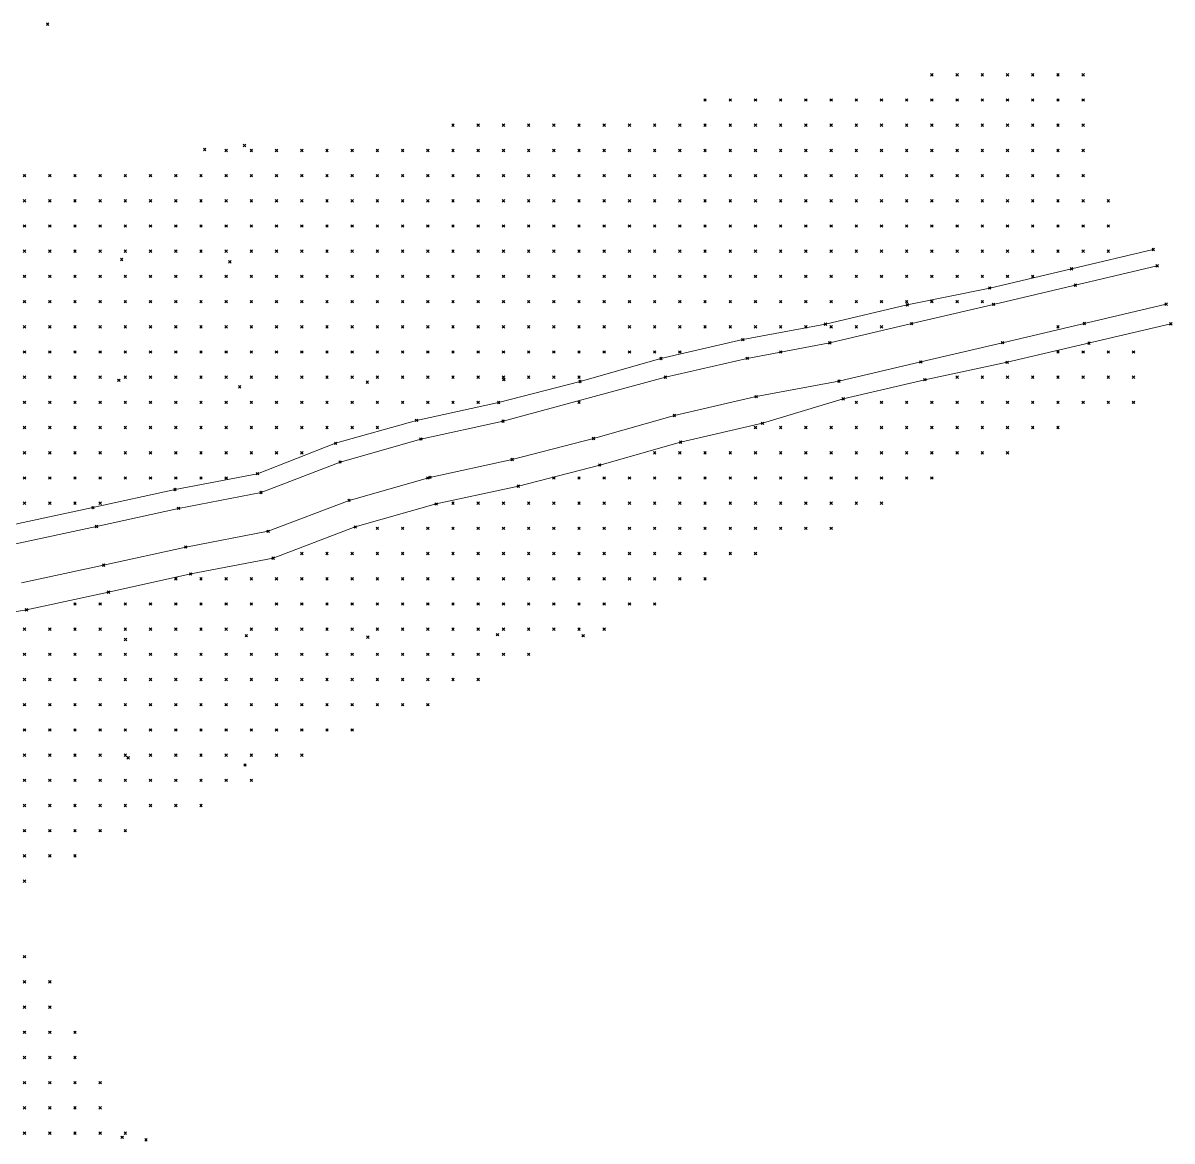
# Model space of a CAD drawing. Header units: metres. Extents: x 441556 to 446409, y 432338 to 461058.
# Drawn here: x 445606.2 to 445742.9, y 434609.7 to 434742.7 of the extents above; entities that cross this region are included whole.
import ezdxf

# ---------------------------------------------------------------- set-up
doc = ezdxf.new("R2010")
doc.units = ezdxf.units.M
doc.header["$MEASUREMENT"] = 0
doc.header["$PDMODE"] = 35
doc.header["$PDSIZE"] = 0.15
for name, color, linetype, lineweight in [('DTM-BRE-RevN_GRP_CANAL IRIGATIE JOS', 2, 'Continuous', 0), ('DTM-BRE-RevN_GRP_CANAL IRIGATIE SUS', 2, 'Continuous', 0), ('DTM-BRE-RevN_YP_RevL', 1, 'Continuous', 0), ('DTM-NOK-RevN_LIDAR_co_lidar', 91, 'Continuous', 0), ('DTM-NOK-RevN_RTK', 32, 'Continuous', 0)]:
    doc.layers.add(name, color=color, linetype=linetype, lineweight=lineweight)

msp = doc.modelspace()

# ---------------------------------------------------------------- linework, layer by layer
at = {"layer": 'DTM-BRE-RevN_GRP_CANAL IRIGATIE JOS'}
for p, q in [((445721.205, 434711.196, 327.574), (445740.673, 434715.777, 327.574)), ((445711.405, 434709.184, 327.402), (445721.205, 434711.196, 327.574)), ((445701.671, 434706.894, 327.402), (445711.405, 434709.184, 327.402)), ((445691.832, 434705.049, 327.574), (445701.671, 434706.894, 327.402)), ((445723.285, 434702.352, 327.86), (445742.754, 434706.933, 327.86)), ((445682.085, 434702.814, 327.174), (445691.832, 434705.049, 327.574)), ((445672.455, 434700.079, 327.06), (445682.085, 434702.814, 327.174)), ((445713.499, 434700.284, 327.574), (445723.285, 434702.352, 327.86)), ((445662.773, 434697.566, 326.774), (445672.455, 434700.079, 327.06)), ((445703.765, 434697.994, 327.574), (445713.499, 434700.284, 327.574)), ((445694.174, 434695.092, 327.631), (445703.765, 434697.994, 327.574)), ((445653, 434695.443, 326.488), (445662.773, 434697.566, 326.774)), ((445643.37, 434692.708, 326.202), (445653, 434695.443, 326.488)), ((445684.427, 434692.857, 327.231), (445694.174, 434695.092, 327.631)), ((445634.083, 434689.094, 325.802), (445643.37, 434692.708, 326.202)), ((445674.798, 434690.122, 327.117), (445684.427, 434692.857, 327.231)), ((445665.116, 434687.609, 326.831), (445674.798, 434690.122, 327.117)), ((445624.261, 434687.216, 325.574), (445634.083, 434689.094, 325.802)), ((445614.491, 434685.056, 325.345), (445624.261, 434687.216, 325.574)), ((445655.342, 434685.486, 326.545), (445665.116, 434687.609, 326.831)), ((445604.711, 434682.953, 325.174), (445614.491, 434685.056, 325.345)), ((445645.713, 434682.751, 326.26), (445655.342, 434685.486, 326.545)), ((445635.947, 434679.037, 325.86), (445645.713, 434682.751, 326.26)), ((445626.125, 434677.159, 325.631), (445635.947, 434679.037, 325.86)), ((445616.355, 434674.999, 325.402), (445626.125, 434677.159, 325.631)), ((445606.575, 434672.896, 325.231), (445616.355, 434674.999, 325.402)), ((445596.711, 434671.242, 325.06), (445606.575, 434672.896, 325.231))]:
    msp.add_line(p, q, dxfattribs=at)
at = {"layer": 'DTM-BRE-RevN_GRP_CANAL IRIGATIE SUS'}
for p, q in [((445721.663, 434709.249, 325.574), (445741.131, 434713.83, 325.574)), ((445711.928, 434706.959, 325.288), (445721.663, 434709.249, 325.574)), ((445722.736, 434704.688, 325.574), (445742.204, 434709.269, 325.574)), ((445702.194, 434704.669, 325.288), (445711.928, 434706.959, 325.288)), ((445692.355, 434702.824, 325.46), (445702.194, 434704.669, 325.288)), ((445713.002, 434702.398, 325.288), (445722.736, 434704.688, 325.574)), ((445682.608, 434700.589, 325.06), (445692.355, 434702.824, 325.46)), ((445703.267, 434700.108, 325.288), (445713.002, 434702.398, 325.288)), ((445693.428, 434698.263, 325.46), (445703.267, 434700.108, 325.288)), ((445683.681, 434696.028, 325.06), (445693.428, 434698.263, 325.46)), ((445653.523, 434693.218, 324.374), (445663.297, 434695.341, 324.66)), ((445674.052, 434693.293, 324.945), (445683.681, 434696.028, 325.06)), ((445643.894, 434690.483, 324.088), (445653.523, 434693.218, 324.374)), ((445664.37, 434690.78, 324.66), (445674.052, 434693.293, 324.945)), ((445634.5, 434686.847, 323.688), (445643.894, 434690.483, 324.088)), ((445654.596, 434688.657, 324.374), (445664.37, 434690.78, 324.66)), ((445644.967, 434685.921, 324.088), (445654.596, 434688.657, 324.374)), ((445624.678, 434684.968, 323.46), (445634.5, 434686.847, 323.688)), ((445635.354, 434682.24, 323.688), (445644.967, 434685.921, 324.088)), ((445614.908, 434682.809, 323.231), (445624.678, 434684.968, 323.46)), ((445605.127, 434680.706, 323.06), (445614.908, 434682.809, 323.231)), ((445625.532, 434680.361, 323.46), (445635.354, 434682.24, 323.688)), ((445615.762, 434678.202, 323.231), (445625.532, 434680.361, 323.46)), ((445605.981, 434676.099, 323.06), (445615.762, 434678.202, 323.231))]:
    msp.add_line(p, q, dxfattribs=at)
at = {"layer": 'DTM-BRE-RevN_YP_RevL'}
msp.add_line((445663.297, 434695.341, 324.66), (445682.608, 434700.589, 325.06), dxfattribs=at)
at = {"layer": 'DTM-NOK-RevN_LIDAR_co_lidar'}
for p in [(445714.331, 434736.574, 326.679), (445717.33, 434736.574, 326.672), (445720.33, 434736.574, 326.691), (445723.329, 434736.574, 326.762), (445726.328, 434736.574, 326.822), (445729.328, 434736.574, 326.879), (445732.327, 434736.574, 326.915), (445687.336, 434733.575, 326.111), (445690.336, 434733.575, 326.164), (445693.335, 434733.575, 326.199), (445696.335, 434733.575, 326.339), (445699.334, 434733.575, 326.349), (445702.333, 434733.575, 326.442), (445705.333, 434733.575, 326.524), (445708.332, 434733.575, 326.632), (445711.331, 434733.575, 326.724), (445714.331, 434733.575, 326.717), (445717.33, 434733.575, 326.721), (445720.33, 434733.575, 326.76), (445723.329, 434733.575, 326.835), (445726.328, 434733.575, 326.885), (445729.328, 434733.575, 326.956), (445732.327, 434733.575, 327.002), (445657.343, 434730.576, 325.712), (445660.342, 434730.576, 325.718), (445663.341, 434730.576, 325.799), (445666.341, 434730.576, 325.836), (445669.34, 434730.576, 325.859), (445672.34, 434730.576, 325.857), (445675.339, 434730.576, 325.815), (445678.338, 434730.576, 325.899), (445681.338, 434730.576, 325.968), (445684.337, 434730.576, 326.047), (445687.336, 434730.576, 326.159), (445690.336, 434730.576, 326.224), (445693.335, 434730.576, 326.279), (445696.335, 434730.576, 326.254), (445699.334, 434730.576, 326.278), (445702.333, 434730.576, 326.396), (445705.333, 434730.576, 326.536), (445708.332, 434730.576, 326.637), (445711.331, 434730.576, 326.744), (445714.331, 434730.576, 326.747), (445717.33, 434730.576, 326.763), (445720.33, 434730.576, 326.821), (445723.329, 434730.576, 326.907), (445726.328, 434730.576, 326.968), (445729.328, 434730.576, 327.026), (445732.327, 434730.576, 327.056), (445630.348, 434727.576, 325.282), (445633.348, 434727.576, 325.354), (445636.347, 434727.576, 325.375), (445639.346, 434727.576, 325.467), (445642.346, 434727.576, 325.472), (445645.345, 434727.576, 325.579), (445648.344, 434727.576, 325.697), (445651.344, 434727.576, 325.691), (445654.343, 434727.576, 325.792), (445657.343, 434727.576, 325.84), (445660.342, 434727.576, 325.83), (445663.341, 434727.576, 325.896), (445666.341, 434727.576, 325.93), (445669.34, 434727.576, 325.925), (445672.34, 434727.576, 325.942), (445675.339, 434727.576, 325.917), (445678.338, 434727.576, 325.974), (445681.338, 434727.576, 326.059), (445684.337, 434727.576, 326.124), (445687.336, 434727.576, 326.264), (445690.336, 434727.576, 326.353), (445693.335, 434727.576, 326.313), (445696.335, 434727.576, 326.348), (445699.334, 434727.576, 326.445), (445702.333, 434727.576, 326.477), (445705.333, 434727.576, 326.707), (445708.332, 434727.576, 326.815), (445711.331, 434727.576, 326.766), (445714.331, 434727.576, 326.803), (445717.33, 434727.576, 326.866), (445720.33, 434727.576, 326.96), (445723.329, 434727.576, 327.018), (445726.328, 434727.576, 327.056), (445729.328, 434727.576, 327.075), (445732.327, 434727.576, 327.095), (445606.353, 434724.577, 324.717), (445609.352, 434724.577, 324.842), (445612.352, 434724.577, 324.913), (445615.351, 434724.577, 324.998), (445618.351, 434724.577, 325.17), (445621.35, 434724.577, 325.192), (445624.349, 434724.577, 325.198), (445627.349, 434724.577, 325.281), (445630.348, 434724.577, 325.417), (445633.348, 434724.577, 325.446), (445636.347, 434724.577, 325.411), (445639.346, 434724.577, 325.477), (445642.346, 434724.577, 325.607), (445645.345, 434724.577, 325.604), (445648.344, 434724.577, 325.64), (445651.344, 434724.577, 325.7), (445654.343, 434724.577, 325.785), (445657.343, 434724.577, 325.894), (445660.342, 434724.577, 325.944), (445663.341, 434724.577, 325.93), (445666.341, 434724.577, 326.021), (445669.34, 434724.577, 326.016), (445672.34, 434724.577, 325.991), (445675.339, 434724.577, 326.009), (445678.338, 434724.577, 326.021), (445681.338, 434724.577, 326.051), (445684.337, 434724.577, 326.256), (445687.336, 434724.577, 326.405), (445690.336, 434724.577, 326.452), (445693.335, 434724.577, 326.491), (445696.335, 434724.577, 326.548), (445699.334, 434724.577, 326.645), (445702.333, 434724.577, 326.764), (445705.333, 434724.577, 326.899), (445708.332, 434724.577, 326.842), (445711.331, 434724.577, 326.888), (445714.331, 434724.577, 326.945), (445717.33, 434724.577, 326.988), (445720.33, 434724.577, 327.094), (445723.329, 434724.577, 327.123), (445726.328, 434724.577, 327.151), (445729.328, 434724.577, 327.154), (445732.327, 434724.577, 327.171), (445606.353, 434721.578, 324.745), (445609.352, 434721.578, 324.946), (445612.352, 434721.578, 325.051), (445615.351, 434721.578, 325.137), (445618.351, 434721.578, 325.228), (445621.35, 434721.578, 325.246), (445624.349, 434721.578, 325.296), (445627.349, 434721.578, 325.342), (445630.348, 434721.578, 325.514), (445633.348, 434721.578, 325.591), (445636.347, 434721.578, 325.55), (445639.346, 434721.578, 325.64), (445642.346, 434721.578, 325.798), (445645.345, 434721.578, 325.773), (445648.344, 434721.578, 325.721), (445651.344, 434721.578, 325.756), (445654.343, 434721.578, 325.894), (445657.343, 434721.578, 325.936), (445660.342, 434721.578, 325.988), (445663.341, 434721.578, 326.012), (445666.341, 434721.578, 326.12), (445669.34, 434721.578, 326.18), (445672.34, 434721.578, 326.055), (445675.339, 434721.578, 326.057), (445678.338, 434721.578, 326.077), (445681.338, 434721.578, 326.162), (445684.337, 434721.578, 326.354), (445687.336, 434721.578, 326.569), (445690.336, 434721.578, 326.646), (445693.335, 434721.578, 326.678), (445696.335, 434721.578, 326.688), (445699.334, 434721.578, 326.704), (445702.333, 434721.578, 326.734), (445705.333, 434721.578, 326.801), (445708.332, 434721.578, 326.872), (445711.331, 434721.578, 326.984), (445714.331, 434721.578, 327.068), (445717.33, 434721.578, 327.135), (445720.33, 434721.578, 327.205), (445723.329, 434721.578, 327.237), (445726.328, 434721.578, 327.223), (445729.328, 434721.578, 327.239), (445732.327, 434721.578, 327.287), (445735.327, 434721.578, 327.315), (445606.353, 434718.578, 324.783), (445609.352, 434718.578, 324.975), (445612.352, 434718.578, 325.146), (445615.351, 434718.578, 325.197), (445618.351, 434718.578, 325.301), (445621.35, 434718.578, 325.329), (445624.349, 434718.578, 325.379), (445627.349, 434718.578, 325.388), (445630.348, 434718.578, 325.59), (445633.348, 434718.578, 325.71), (445636.347, 434718.578, 325.679), (445639.346, 434718.578, 325.767), (445642.346, 434718.578, 325.92), (445645.345, 434718.578, 325.844), (445648.344, 434718.578, 325.788), (445651.344, 434718.578, 325.859), (445654.343, 434718.578, 326.008), (445657.343, 434718.578, 326.155), (445660.342, 434718.578, 326.155), (445663.341, 434718.578, 326.179), (445666.341, 434718.578, 326.207), (445669.34, 434718.578, 326.291), (445672.34, 434718.578, 326.185), (445675.339, 434718.578, 326.202), (445678.338, 434718.578, 326.203), (445681.338, 434718.578, 326.231), (445684.337, 434718.578, 326.369), (445687.336, 434718.578, 326.559), (445690.336, 434718.578, 326.643), (445693.335, 434718.578, 326.747), (445696.335, 434718.578, 326.805), (445699.334, 434718.578, 326.818), (445702.333, 434718.578, 326.743), (445705.333, 434718.578, 326.878), (445708.332, 434718.578, 326.926), (445711.331, 434718.578, 326.991), (445714.331, 434718.578, 327.108), (445717.33, 434718.578, 327.212), (445720.33, 434718.578, 327.317), (445723.329, 434718.578, 327.365), (445726.328, 434718.578, 327.353), (445729.328, 434718.578, 327.361), (445732.327, 434718.578, 327.374), (445735.327, 434718.578, 327.404), (445606.353, 434715.579, 324.825), (445609.352, 434715.579, 325.038), (445612.352, 434715.579, 325.22), (445615.351, 434715.579, 325.282), (445618.351, 434715.579, 325.384), (445621.35, 434715.579, 325.47), (445624.349, 434715.579, 325.523), (445627.349, 434715.579, 325.546), (445630.348, 434715.579, 325.746), (445633.348, 434715.579, 325.871), (445636.347, 434715.579, 325.865), (445639.346, 434715.579, 325.921), (445642.346, 434715.579, 326.068), (445645.345, 434715.579, 326.017), (445648.344, 434715.579, 326.005), (445651.344, 434715.579, 326.03), (445654.343, 434715.579, 326.212), (445657.343, 434715.579, 326.473), (445660.342, 434715.579, 326.288), (445663.341, 434715.579, 326.308), (445666.341, 434715.579, 326.325), (445669.34, 434715.579, 326.399), (445672.34, 434715.579, 326.36), (445675.339, 434715.579, 326.349), (445678.338, 434715.579, 326.32), (445681.338, 434715.579, 326.328), (445684.337, 434715.579, 326.342), (445687.336, 434715.579, 326.467), (445690.336, 434715.579, 326.648), (445693.335, 434715.579, 326.732), (445696.335, 434715.579, 326.757), (445699.334, 434715.579, 326.729), (445702.333, 434715.579, 326.776), (445705.333, 434715.579, 326.9), (445708.332, 434715.579, 326.874), (445711.331, 434715.579, 327.071), (445714.331, 434715.579, 327.251), (445717.33, 434715.579, 327.406), (445720.33, 434715.579, 327.511), (445723.329, 434715.579, 327.488), (445726.328, 434715.579, 327.474), (445729.328, 434715.579, 327.457), (445732.327, 434715.579, 327.479), (445735.327, 434715.579, 327.508), (445606.353, 434712.579, 324.986), (445609.352, 434712.579, 325.225), (445612.352, 434712.579, 325.342), (445615.351, 434712.579, 325.382), (445618.351, 434712.579, 325.452), (445621.35, 434712.579, 325.541), (445624.349, 434712.579, 325.647), (445627.349, 434712.579, 325.689), (445630.348, 434712.579, 325.825), (445633.348, 434712.579, 325.973), (445636.347, 434712.579, 325.98), (445639.346, 434712.579, 326.056), (445642.346, 434712.579, 326.208), (445645.345, 434712.579, 326.139), (445648.344, 434712.579, 326.098), (445651.344, 434712.579, 326.137), (445654.343, 434712.579, 326.264), (445657.343, 434712.579, 326.399), (445660.342, 434712.579, 326.373), (445663.341, 434712.579, 326.373), (445666.341, 434712.579, 326.391), (445669.34, 434712.579, 326.528), (445672.34, 434712.579, 326.546), (445675.339, 434712.579, 326.454), (445678.338, 434712.579, 326.417), (445681.338, 434712.579, 326.428), (445684.337, 434712.579, 326.381), (445687.336, 434712.579, 326.538), (445690.336, 434712.579, 326.696), (445693.335, 434712.579, 326.76), (445696.335, 434712.579, 326.758), (445699.334, 434712.579, 326.78), (445702.333, 434712.579, 326.853), (445705.333, 434712.579, 326.906), (445708.332, 434712.579, 326.969), (445711.331, 434712.579, 327.129), (445714.331, 434712.579, 327.316), (445717.33, 434712.579, 327.473), (445720.33, 434712.579, 327.571), (445723.329, 434712.579, 327.578), (445726.328, 434712.579, 327.547), (445606.353, 434709.58, 325.148), (445609.352, 434709.58, 325.319), (445612.352, 434709.58, 325.366), (445615.351, 434709.58, 325.427), (445618.351, 434709.58, 325.542), (445621.35, 434709.58, 325.627), (445624.349, 434709.58, 325.713), (445627.349, 434709.58, 325.813), (445630.348, 434709.58, 325.93), (445633.348, 434709.58, 326.099), (445636.347, 434709.58, 326.135), (445639.346, 434709.58, 326.143), (445642.346, 434709.58, 326.229), (445645.345, 434709.58, 326.24), (445648.344, 434709.58, 326.204), (445651.344, 434709.58, 326.229), (445654.343, 434709.58, 326.298), (445657.343, 434709.58, 326.399), (445660.342, 434709.58, 326.412), (445663.341, 434709.58, 326.472), (445666.341, 434709.58, 326.498), (445669.34, 434709.58, 326.616), (445672.34, 434709.58, 326.716), (445675.339, 434709.58, 326.566), (445678.338, 434709.58, 326.489), (445681.338, 434709.58, 326.464), (445684.337, 434709.58, 326.537), (445687.336, 434709.58, 326.559), (445690.336, 434709.58, 326.666), (445693.335, 434709.58, 326.716), (445696.335, 434709.58, 326.729), (445699.334, 434709.58, 326.78), (445702.333, 434709.58, 326.883), (445705.333, 434709.58, 326.93), (445708.332, 434709.58, 327.032), (445711.331, 434709.58, 327.21), (445714.331, 434709.58, 327.468), (445717.33, 434709.58, 327.614), (445720.33, 434709.58, 327.598), (445606.353, 434706.581, 325.283), (445609.352, 434706.581, 325.415), (445612.352, 434706.581, 325.469), (445615.351, 434706.581, 325.543), (445618.351, 434706.581, 325.622), (445621.35, 434706.581, 325.706), (445624.349, 434706.581, 325.798), (445627.349, 434706.581, 325.861), (445630.348, 434706.581, 325.912), (445633.348, 434706.581, 326.06), (445636.347, 434706.581, 326.136), (445639.346, 434706.581, 326.135), (445642.346, 434706.581, 326.288), (445645.345, 434706.581, 326.39), (445648.344, 434706.581, 326.335), (445651.344, 434706.581, 326.309), (445654.343, 434706.581, 326.353), (445657.343, 434706.581, 326.473), (445660.342, 434706.581, 326.559), (445663.341, 434706.581, 326.601), (445666.341, 434706.581, 326.594), (445669.34, 434706.581, 326.719), (445672.34, 434706.581, 326.804), (445675.339, 434706.581, 326.666), (445678.338, 434706.581, 326.679), (445681.338, 434706.581, 326.662), (445684.337, 434706.581, 326.604), (445687.336, 434706.581, 326.551), (445690.336, 434706.581, 326.631), (445693.335, 434706.581, 326.709), (445696.335, 434706.581, 326.811), (445699.334, 434706.581, 326.986), (445702.333, 434706.581, 327.137), (445705.333, 434706.581, 327.062), (445708.332, 434706.581, 327.27), (445729.328, 434706.581, 327.751), (445606.353, 434703.581, 325.256), (445609.352, 434703.581, 325.402), (445612.352, 434703.581, 325.525), (445615.351, 434703.581, 325.608), (445618.351, 434703.581, 325.629), (445621.35, 434703.581, 325.747), (445624.349, 434703.581, 325.869), (445627.349, 434703.581, 325.921), (445630.348, 434703.581, 325.95), (445633.348, 434703.581, 326.065), (445636.347, 434703.581, 326.239), (445639.346, 434703.581, 326.186), (445642.346, 434703.581, 326.292), (445645.345, 434703.581, 326.491), (445648.344, 434703.581, 326.452), (445651.344, 434703.581, 326.487), (445654.343, 434703.581, 326.541), (445657.343, 434703.581, 326.617), (445660.342, 434703.581, 326.621), (445663.341, 434703.581, 326.676), (445666.341, 434703.581, 326.722), (445669.34, 434703.581, 326.804), (445672.34, 434703.581, 326.79), (445675.339, 434703.581, 326.713), (445678.338, 434703.581, 326.712), (445681.338, 434703.581, 326.768), (445684.337, 434703.581, 326.757), (445696.335, 434703.581, 326.825), (445729.328, 434703.581, 327.955), (445732.327, 434703.581, 327.933), (445735.327, 434703.581, 327.899), (445738.326, 434703.581, 327.906), (445606.353, 434700.582, 325.251), (445609.352, 434700.582, 325.37), (445612.352, 434700.582, 325.549), (445615.351, 434700.582, 325.594), (445618.351, 434700.582, 325.621), (445621.35, 434700.582, 325.724), (445624.349, 434700.582, 325.833), (445627.349, 434700.582, 325.921), (445630.348, 434700.582, 325.99), (445633.348, 434700.582, 326.116), (445636.347, 434700.582, 326.253), (445639.346, 434700.582, 326.23), (445642.346, 434700.582, 326.33), (445645.345, 434700.582, 326.503), (445648.344, 434700.582, 326.489), (445651.344, 434700.582, 326.604), (445654.343, 434700.582, 326.725), (445657.343, 434700.582, 326.773), (445660.342, 434700.582, 326.769), (445663.341, 434700.582, 326.798), (445666.341, 434700.582, 326.801), (445669.34, 434700.582, 326.791), (445672.34, 434700.582, 326.767), (445717.33, 434700.582, 327.781), (445720.33, 434700.582, 328.015), (445723.329, 434700.582, 328.104), (445726.328, 434700.582, 328.134), (445729.328, 434700.582, 328.078), (445732.327, 434700.582, 328.065), (445735.327, 434700.582, 328.008), (445738.326, 434700.582, 327.933), (445606.353, 434697.583, 325.198), (445609.352, 434697.583, 325.32), (445612.352, 434697.583, 325.491), (445615.351, 434697.583, 325.568), (445618.351, 434697.583, 325.644), (445621.35, 434697.583, 325.742), (445624.349, 434697.583, 325.825), (445627.349, 434697.583, 325.926), (445630.348, 434697.583, 325.99), (445633.348, 434697.583, 326.071), (445636.347, 434697.583, 326.237), (445639.346, 434697.583, 326.333), (445642.346, 434697.583, 326.393), (445645.345, 434697.583, 326.496), (445648.344, 434697.583, 326.419), (445651.344, 434697.583, 326.545), (445654.343, 434697.583, 326.639), (445657.343, 434697.583, 326.769), (445660.342, 434697.583, 326.82), (445672.34, 434697.583, 326.018), (445705.333, 434697.583, 326.716), (445708.332, 434697.583, 327.276), (445711.331, 434697.583, 327.39), (445714.331, 434697.583, 327.728), (445717.33, 434697.583, 327.965), (445720.33, 434697.583, 328.075), (445723.329, 434697.583, 328.166), (445726.328, 434697.583, 328.24), (445729.328, 434697.583, 328.143), (445732.327, 434697.583, 328.044), (445735.327, 434697.583, 327.998), (445738.326, 434697.583, 327.957), (445606.353, 434694.583, 325.23), (445609.352, 434694.583, 325.331), (445612.352, 434694.583, 325.452), (445615.351, 434694.583, 325.572), (445618.351, 434694.583, 325.657), (445621.35, 434694.583, 325.752), (445624.349, 434694.583, 325.836), (445627.349, 434694.583, 325.94), (445630.348, 434694.583, 325.992), (445633.348, 434694.583, 326.047), (445636.347, 434694.583, 326.161), (445639.346, 434694.583, 326.262), (445642.346, 434694.583, 326.345), (445645.345, 434694.583, 326.393), (445648.344, 434694.583, 326.447), (445693.335, 434694.583, 326.985), (445696.335, 434694.583, 327.191), (445699.334, 434694.583, 327.314), (445702.333, 434694.583, 327.243), (445705.333, 434694.583, 327.477), (445708.332, 434694.583, 327.636), (445711.331, 434694.583, 327.746), (445714.331, 434694.583, 327.884), (445717.33, 434694.583, 327.964), (445720.33, 434694.583, 328.011), (445723.329, 434694.583, 328.094), (445726.328, 434694.583, 328.35), (445729.328, 434694.583, 328.241), (445606.353, 434691.584, 325.283), (445609.352, 434691.584, 325.428), (445612.352, 434691.584, 325.556), (445615.351, 434691.584, 325.631), (445618.351, 434691.584, 325.727), (445621.35, 434691.584, 325.799), (445624.349, 434691.584, 325.844), (445627.349, 434691.584, 325.913), (445630.348, 434691.584, 325.942), (445633.348, 434691.584, 325.987), (445636.347, 434691.584, 326.087), (445639.346, 434691.584, 326.196), (445681.338, 434691.584, 326.537), (445684.337, 434691.584, 326.874), (445687.336, 434691.584, 327.195), (445690.336, 434691.584, 327.201), (445693.335, 434691.584, 327.295), (445696.335, 434691.584, 327.348), (445699.334, 434691.584, 327.431), (445702.333, 434691.584, 327.462), (445705.333, 434691.584, 327.61), (445708.332, 434691.584, 327.714), (445711.331, 434691.584, 327.746), (445714.331, 434691.584, 327.788), (445717.33, 434691.584, 327.886), (445720.33, 434691.584, 327.966), (445723.329, 434691.584, 327.964), (445606.353, 434688.584, 325.297), (445609.352, 434688.584, 325.404), (445612.352, 434688.584, 325.489), (445615.351, 434688.584, 325.567), (445618.351, 434688.584, 325.683), (445621.35, 434688.584, 325.812), (445624.349, 434688.584, 325.874), (445627.349, 434688.584, 325.878), (445630.348, 434688.584, 325.661), (445654.343, 434688.584, 324.808), (445669.34, 434688.584, 326.393), (445672.34, 434688.584, 326.684), (445675.339, 434688.584, 326.812), (445678.338, 434688.584, 326.94), (445681.338, 434688.584, 327.124), (445684.337, 434688.584, 327.28), (445687.336, 434688.584, 327.37), (445690.336, 434688.584, 327.342), (445693.335, 434688.584, 327.368), (445696.335, 434688.584, 327.382), (445699.334, 434688.584, 327.45), (445702.333, 434688.584, 327.542), (445705.333, 434688.584, 327.609), (445708.332, 434688.584, 327.66), (445711.331, 434688.584, 327.677), (445714.331, 434688.584, 327.756), (445606.353, 434685.585, 325.402), (445609.352, 434685.585, 325.527), (445612.352, 434685.585, 325.539), (445615.351, 434685.585, 325.395), (445657.343, 434685.585, 326.181), (445660.342, 434685.585, 326.445), (445663.341, 434685.585, 326.66), (445666.341, 434685.585, 326.855), (445669.34, 434685.585, 326.893), (445672.34, 434685.585, 326.984), (445675.339, 434685.585, 327.038), (445678.338, 434685.585, 327.097), (445681.338, 434685.585, 327.249), (445684.337, 434685.585, 327.343), (445687.336, 434685.585, 327.379), (445690.336, 434685.585, 327.426), (445693.335, 434685.585, 327.464), (445696.335, 434685.585, 327.472), (445699.334, 434685.585, 327.421), (445702.333, 434685.585, 327.482), (445705.333, 434685.585, 327.553), (445708.332, 434685.585, 327.578), (445648.344, 434682.586, 326.123), (445651.344, 434682.586, 326.428), (445654.343, 434682.586, 326.604), (445657.343, 434682.586, 326.67), (445660.342, 434682.586, 326.754), (445663.341, 434682.586, 326.889), (445666.341, 434682.586, 326.952), (445669.34, 434682.586, 326.961), (445672.34, 434682.586, 327.02), (445675.339, 434682.586, 327.047), (445678.338, 434682.586, 327.105), (445681.338, 434682.586, 327.155), (445684.337, 434682.586, 327.257), (445687.336, 434682.586, 327.351), (445690.336, 434682.586, 327.369), (445693.335, 434682.586, 327.366), (445696.335, 434682.586, 327.405), (445699.334, 434682.586, 327.353), (445702.333, 434682.586, 327.376), (445639.346, 434679.586, 325.881), (445642.346, 434679.586, 326.116), (445645.345, 434679.586, 326.343), (445648.344, 434679.586, 326.473), (445651.344, 434679.586, 326.575), (445654.343, 434679.586, 326.662), (445657.343, 434679.586, 326.711), (445660.342, 434679.586, 326.778), (445663.341, 434679.586, 326.835), (445666.341, 434679.586, 326.895), (445669.34, 434679.586, 326.971), (445672.34, 434679.586, 326.968), (445675.339, 434679.586, 326.984), (445678.338, 434679.586, 327.063), (445681.338, 434679.586, 327.11), (445684.337, 434679.586, 327.191), (445687.336, 434679.586, 327.235), (445690.336, 434679.586, 327.188), (445693.335, 434679.586, 327.272), (445624.349, 434676.587, 325.296), (445627.349, 434676.587, 325.602), (445630.348, 434676.587, 325.76), (445633.348, 434676.587, 325.875), (445636.347, 434676.587, 326.005), (445639.346, 434676.587, 326.211), (445642.346, 434676.587, 326.307), (445645.345, 434676.587, 326.362), (445648.344, 434676.587, 326.453), (445651.344, 434676.587, 326.56), (445654.343, 434676.587, 326.666), (445657.343, 434676.587, 326.691), (445660.342, 434676.587, 326.727), (445663.341, 434676.587, 326.744), (445666.341, 434676.587, 326.775), (445669.34, 434676.587, 326.841), (445672.34, 434676.587, 326.886), (445675.339, 434676.587, 326.93), (445678.338, 434676.587, 326.99), (445681.338, 434676.587, 327.082), (445684.337, 434676.587, 327.127), (445687.336, 434676.587, 327.124), (445612.352, 434673.587, 325.385), (445615.351, 434673.587, 325.576), (445618.351, 434673.587, 325.698), (445621.35, 434673.587, 325.743), (445624.349, 434673.587, 325.776), (445627.349, 434673.587, 325.852), (445630.348, 434673.587, 325.935), (445633.348, 434673.587, 326.007), (445636.347, 434673.587, 326.087), (445639.346, 434673.587, 326.175), (445642.346, 434673.587, 326.265), (445645.345, 434673.587, 326.32), (445648.344, 434673.587, 326.401), (445651.344, 434673.587, 326.499), (445654.343, 434673.587, 326.57), (445657.343, 434673.587, 326.629), (445660.342, 434673.587, 326.684), (445663.341, 434673.587, 326.726), (445666.341, 434673.587, 326.78), (445669.34, 434673.587, 326.895), (445672.34, 434673.587, 326.937), (445675.339, 434673.587, 326.925), (445678.338, 434673.587, 327.001), (445681.338, 434673.587, 327.066), (445606.353, 434670.588, 325.434), (445609.352, 434670.588, 325.508), (445612.352, 434670.588, 325.612), (445615.351, 434670.588, 325.67), (445618.351, 434670.588, 325.718), (445621.35, 434670.588, 325.745), (445624.349, 434670.588, 325.779), (445627.349, 434670.588, 325.839), (445630.348, 434670.588, 325.904), (445633.348, 434670.588, 325.981), (445636.347, 434670.588, 326.076), (445639.346, 434670.588, 326.161), (445642.346, 434670.588, 326.218), (445645.345, 434670.588, 326.278), (445648.344, 434670.588, 326.347), (445651.344, 434670.588, 326.42), (445654.343, 434670.588, 326.483), (445657.343, 434670.588, 326.555), (445660.342, 434670.588, 326.609), (445663.341, 434670.588, 326.64), (445666.341, 434670.588, 326.717), (445669.34, 434670.588, 326.836), (445672.34, 434670.588, 326.882), (445675.339, 434670.588, 326.903), (445606.353, 434667.589, 325.439), (445609.352, 434667.589, 325.518), (445612.352, 434667.589, 325.578), (445615.351, 434667.589, 325.598), (445618.351, 434667.589, 325.602), (445621.35, 434667.589, 325.623), (445624.349, 434667.589, 325.669), (445627.349, 434667.589, 325.722), (445630.348, 434667.589, 325.786), (445633.348, 434667.589, 325.868), (445636.347, 434667.589, 325.966), (445639.346, 434667.589, 326.094), (445642.346, 434667.589, 326.214), (445645.345, 434667.589, 326.282), (445648.344, 434667.589, 326.316), (445651.344, 434667.589, 326.337), (445654.343, 434667.589, 326.385), (445657.343, 434667.589, 326.467), (445660.342, 434667.589, 326.522), (445663.341, 434667.589, 326.598), (445666.341, 434667.589, 326.664), (445606.353, 434664.589, 325.38), (445609.352, 434664.589, 325.415), (445612.352, 434664.589, 325.427), (445615.351, 434664.589, 325.423), (445618.351, 434664.589, 325.443), (445621.35, 434664.589, 325.509), (445624.349, 434664.589, 325.605), (445627.349, 434664.589, 325.714), (445630.348, 434664.589, 325.786), (445633.348, 434664.589, 325.773), (445636.347, 434664.589, 325.824), (445639.346, 434664.589, 325.939), (445642.346, 434664.589, 326.008), (445645.345, 434664.589, 326.103), (445648.344, 434664.589, 326.16), (445651.344, 434664.589, 326.238), (445654.343, 434664.589, 326.296), (445657.343, 434664.589, 326.327), (445660.342, 434664.589, 326.409), (445606.353, 434661.59, 325.228), (445609.352, 434661.59, 325.259), (445612.352, 434661.59, 325.296), (445615.351, 434661.59, 325.356), (445618.351, 434661.59, 325.431), (445621.35, 434661.59, 325.526), (445624.349, 434661.59, 325.644), (445627.349, 434661.59, 325.731), (445630.348, 434661.59, 325.731), (445633.348, 434661.59, 325.75), (445636.347, 434661.59, 325.818), (445639.346, 434661.59, 325.911), (445642.346, 434661.59, 325.961), (445645.345, 434661.59, 325.983), (445648.344, 434661.59, 326.06), (445651.344, 434661.59, 326.18), (445654.343, 434661.59, 326.246), (445606.353, 434658.591, 325.162), (445609.352, 434658.591, 325.204), (445612.352, 434658.591, 325.275), (445615.351, 434658.591, 325.348), (445618.351, 434658.591, 325.411), (445621.35, 434658.591, 325.469), (445624.349, 434658.591, 325.547), (445627.349, 434658.591, 325.609), (445630.348, 434658.591, 325.636), (445633.348, 434658.591, 325.647), (445636.347, 434658.591, 325.718), (445639.346, 434658.591, 325.808), (445642.346, 434658.591, 325.902), (445645.345, 434658.591, 325.947), (445606.353, 434655.591, 325.113), (445609.352, 434655.591, 325.191), (445612.352, 434655.591, 325.221), (445615.351, 434655.591, 325.263), (445618.351, 434655.591, 325.338), (445621.35, 434655.591, 325.428), (445624.349, 434655.591, 325.452), (445627.349, 434655.591, 325.542), (445630.348, 434655.591, 325.605), (445633.348, 434655.591, 325.592), (445636.347, 434655.591, 325.612), (445639.346, 434655.591, 325.72), (445606.353, 434652.592, 325.062), (445609.352, 434652.592, 325.131), (445612.352, 434652.592, 325.195), (445615.351, 434652.592, 325.237), (445618.351, 434652.592, 325.317), (445621.35, 434652.592, 325.533), (445624.349, 434652.592, 325.494), (445627.349, 434652.592, 325.493), (445630.348, 434652.592, 325.561), (445633.348, 434652.592, 325.56), (445606.353, 434649.592, 325.042), (445609.352, 434649.592, 325.153), (445612.352, 434649.592, 325.25), (445615.351, 434649.592, 325.22), (445618.351, 434649.592, 325.237), (445621.35, 434649.592, 325.338), (445624.349, 434649.592, 325.391), (445627.349, 434649.592, 325.395), (445606.353, 434646.593, 325.081), (445609.352, 434646.593, 325.192), (445612.352, 434646.593, 325.268), (445615.351, 434646.593, 325.198), (445618.351, 434646.593, 325.228), (445606.353, 434643.594, 325.144), (445609.352, 434643.594, 325.229), (445612.352, 434643.594, 325.254), (445606.353, 434640.594, 325.089), (445606.353, 434631.596, 325.068), (445606.353, 434628.597, 324.813), (445609.352, 434628.597, 324.974), (445606.353, 434625.597, 324.464), (445609.352, 434625.597, 324.605), (445606.353, 434622.598, 324.38), (445609.352, 434622.598, 324.461), (445612.352, 434622.598, 324.549), (445606.353, 434619.599, 324.429), (445609.352, 434619.599, 324.54), (445612.352, 434619.599, 324.566), (445606.353, 434616.599, 324.481), (445609.352, 434616.599, 324.582), (445612.352, 434616.599, 324.659), (445615.351, 434616.599, 324.7), (445606.353, 434613.6, 324.645), (445609.352, 434613.6, 324.764), (445612.352, 434613.6, 324.862), (445615.351, 434613.6, 325.003), (445606.353, 434610.6, 324.841), (445609.352, 434610.6, 324.897), (445612.352, 434610.6, 324.909), (445615.351, 434610.6, 325.053), (445618.351, 434610.6, 325.046)]:
    msp.add_point(p, dxfattribs=at)
at = {"layer": 'DTM-NOK-RevN_RTK'}
for p in [(445609.096, 434742.597, 324.051), (445632.523, 434728.16, 325.38), (445627.791, 434727.693, 325.321), (445740.673, 434715.777, 327.574), (445617.909, 434714.598, 325.353), (445630.789, 434714.323, 325.856), (445730.939, 434713.487, 327.574), (445741.131, 434713.83, 325.574), (445731.397, 434711.54, 325.574), (445721.205, 434711.196, 327.574), (445711.405, 434709.184, 327.402), (445721.663, 434709.249, 325.574), (445742.204, 434709.269, 325.574), (445701.671, 434706.894, 327.402), (445711.928, 434706.959, 325.288), (445732.47, 434706.978, 325.574), (445742.754, 434706.933, 327.86), (445691.832, 434705.049, 327.574), (445702.194, 434704.669, 325.288), (445722.736, 434704.688, 325.574), (445733.02, 434704.642, 327.86), (445682.085, 434702.814, 327.174), (445692.355, 434702.824, 325.46), (445713.002, 434702.398, 325.288), (445723.285, 434702.352, 327.86), (445682.608, 434700.589, 325.06), (445617.565, 434700.212, 325.569), (445631.954, 434699.433, 326.085), (445647.142, 434699.99, 326.416), (445663.4, 434700.282, 326.861), (445672.455, 434700.079, 327.06), (445703.267, 434700.108, 325.288), (445713.499, 434700.284, 327.574), (445693.428, 434698.263, 325.46), (445703.765, 434697.994, 327.574), (445662.773, 434697.566, 326.774), (445653, 434695.443, 326.488), (445663.297, 434695.341, 324.66), (445683.681, 434696.028, 325.06), (445694.174, 434695.092, 327.631), (445643.37, 434692.708, 326.202), (445653.523, 434693.218, 324.374), (445674.052, 434693.293, 324.945), (445684.427, 434692.857, 327.231), (445643.894, 434690.483, 324.088), (445664.37, 434690.78, 324.66), (445674.798, 434690.122, 327.117), (445634.083, 434689.094, 325.802), (445654.596, 434688.657, 324.374), (445624.261, 434687.216, 325.574), (445634.5, 434686.847, 323.688), (445665.116, 434687.609, 326.831), (445644.967, 434685.921, 324.088), (445655.342, 434685.486, 326.545), (445614.491, 434685.056, 325.345), (445624.678, 434684.968, 323.46), (445614.908, 434682.809, 323.231), (445645.713, 434682.751, 326.26), (445635.354, 434682.24, 323.688), (445625.532, 434680.361, 323.46), (445635.947, 434679.037, 325.86), (445615.762, 434678.202, 323.231), (445626.125, 434677.159, 325.631), (445616.355, 434674.999, 325.402), (445606.575, 434672.896, 325.231), (445618.363, 434669.355, 325.648), (445632.748, 434669.807, 325.962), (445647.199, 434669.629, 326.309), (445662.642, 434669.931, 326.562), (445672.832, 434669.806, 326.793), (445618.687, 434655.276, 325.374), (445632.596, 434654.408, 325.614), (445617.966, 434610.102, 325.075), (445620.806, 434609.804, 325.113)]:
    msp.add_point(p, dxfattribs=at)

doc.saveas('drawing.dxf')
